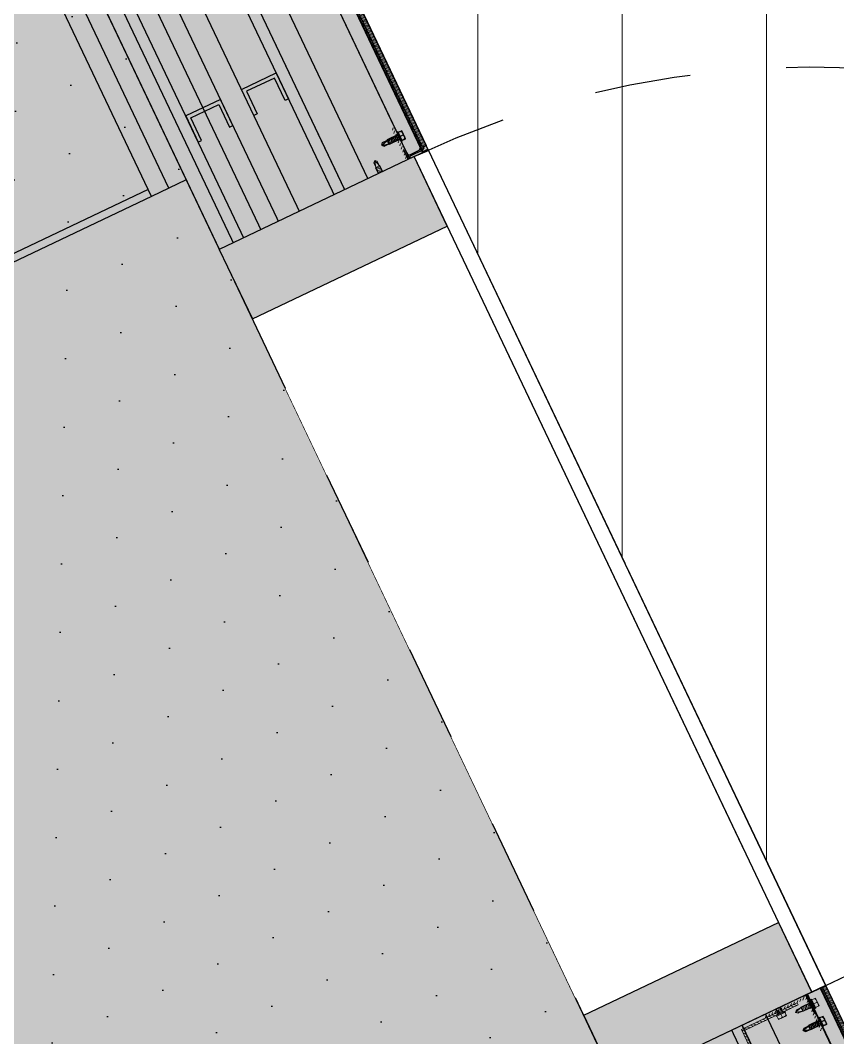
# Model space of a CAD drawing. Header units: metres. Extents: x 678805 to 1359287, y 2747329 to 5497370.
# Drawn here: x 679643.171 to 679644.231, y 2748624.872 to 2748626.192 of the extents above; entities that cross this region are included whole.
import ezdxf
from ezdxf.enums import TextEntityAlignment as Align

# ---------------------------------------------------------------- set-up
doc = ezdxf.new("R2010")
doc.units = ezdxf.units.M
doc.linetypes.add('XREF_MON_BUILDINGS$0$Dash_2_', pattern=[0.25, 0.125, -0.125])
doc.linetypes.add('XREF_MON_BUILDINGS$0$Hidden', pattern=[0.004, 0.002, -0.002])
for name, color, linetype in [('00_XREF_MON_HSC_PAVEMENT', 7, 'Continuous'), ('00_XREF_TWQ_BUILDINGS', 7, 'Continuous'), ('XREF_MON_BUILDINGS$0$00-Modulos DEFINIDOS', 7, 'Continuous'), ('XREF_MON_BUILDINGS$0$00-Modulos ROOFS', 2, 'Continuous'), ('XREF_MON_BUILDINGS$0$02-H-INST', 252, 'Continuous'), ('XREF_MON_BUILDINGS$0$02-L-01_Structure t2', 7, 'Continuous'), ('XREF_MON_BUILDINGS$0$02-L-01_Struture aux', 4, 'Continuous'), ('XREF_MON_BUILDINGS$0$02-L-06_Plan Change', 252, 'Continuous'), ('XREF_MON_BUILDINGS$0$02-L-Insulation', 252, 'Continuous'), ('XREF_MON_BUILDINGS$0$02-L-INT Panel', 5, 'Continuous'), ('XREF_MON_BUILDINGS$0$02-L-panel', 5, 'Continuous'), ('XREF_MON_BUILDINGS$0$02_L_Furniture', 7, 'Continuous')]:
    doc.layers.add(name, color=color, linetype=linetype)
for name, color, linetype, true_color in [('02-L-Waterfeatures 01', 7, 'Continuous', 0x4da6ff), ('XREF_MON_BUILDINGS$0$0-WIPEOUTS', 7, 'Continuous', 0xffffff), ('XREF_MON_BUILDINGS$0$02-KL-06 Food_Kiosks', 7, 'Continuous', 0xdf5911), ('XREF_MON_BUILDINGS$0$02-L-06_Walls HATCH 01', 9, 'Continuous', 0x808080)]:
    doc.layers.add(name, color=color, linetype=linetype, true_color=true_color)
doc.layers.add('XREF_MON_BUILDINGS$0$00_AUX', color=3, linetype='Continuous', plot=False)
for name, color, linetype, lineweight in [('XREF_MON_BUILDINGS$0$02-H-251', 251, 'Continuous', 0), ('XREF_MON_BUILDINGS$0$02-H-254', 254, 'Continuous', 0), ('XREF_MON_BUILDINGS$0$02-L-01_Structure L', 7, 'Continuous', 5), ('XREF_MON_BUILDINGS$0$02-L-01_Structure T', 8, 'Continuous', 5), ('XREF_MON_GENERAL_LAYOUT$0$02-L-Material Change', 251, 'Continuous', 5)]:
    doc.layers.add(name, color=color, linetype=linetype, lineweight=lineweight)
doc.layers.add('XREF_MON_HSC_PAVEMENT$0$03-TR-Pavement_01_Compacted Ground', color=7, linetype='Continuous', lineweight=5, true_color=0x5a4f30)
doc.layers.add('XREF_MON_HSC_PAVEMENT$0$03-TR-Pavement_06_Concrete Slab in situ', color=7, linetype='Continuous', lineweight=9, true_color=0xf7f7f7)
doc.layers.get('XREF_MON_BUILDINGS$0$02-KL-06 Food_Kiosks').off()
doc.styles.add('XREF_MON_GENERAL_LAYOUT$0$Standard', font='arial.ttf')
doc.linetypes.add('XREF_MON_BUILDINGS$0$BATTING', pattern='A,0.0001,-0.1,[134,ltypeshp.shx,S=0.1,R=0,X=-0.1,Y=0],-0.2,[134,ltypeshp.shx,S=0.1,R=180,X=0.1,Y=0],-0.1', length=0.4001)

# ---------------------------------------------------------------- blocks, each defined once
blk = doc.blocks.new('XREF_MON_BUILDINGS$0$modulo kiosco')
at = {"layer": 'XREF_MON_BUILDINGS$0$0-WIPEOUTS', "true_color": 0xfcfcfc}
h = blk.add_hatch(color=7, dxfattribs=at)
h.dxf.hatch_style = 1
h.paths.add_polyline_path([(119.6986085139215, -61.62058441969566), (119.6986085125245, -56.82058442011476), (124.4986085132696, -56.82058442058042), (124.4986085123383, -61.62058442132547)])
at = {"layer": 'XREF_MON_BUILDINGS$0$00-Modulos ROOFS', "lineweight": 0}
blk.add_lwpolyline([(119.6986085139215, -61.62058441969566), (119.6986085125245, -56.82058442011476), (124.4986085132696, -56.82058442058042), (124.4986085123383, -61.62058442132547)], close=True, dxfattribs=at)
at = {"layer": 'XREF_MON_BUILDINGS$0$00-Modulos ROOFS'}
blk.add_lwpolyline([(124.4986085137352, -57.12058442062698), (124.4986085132696, -56.82058442058042), (124.1986085125245, -56.82058442151174), (119.9986085128039, -56.82058442034759), (119.6986085125245, -56.82058442011476), (119.6986085125245, -57.12058442085981), (119.6986085134558, -61.32058442058042), (119.6986085139215, -61.62058441969566), (119.9986085128039, -61.62058442062698), (124.1986085125245, -61.62058442109264), (124.4986085123383, -61.62058442132547), (124.4986085128039, -61.32058442081325)], close=True, dxfattribs=at)
blk = doc.blocks.new('XREF_MON_BUILDINGS$0$AUTORROSCANTE')
at = {"layer": 'XREF_MON_BUILDINGS$0$02-L-01_Structure t2', "color": 0}
for p, q in [((-31.20000000000002, 5.629165124598842), (-26.19999999999959, 5.62916512459816)), ((-31.19999999999999, -3.410605131648481e-13), (-26.19999999999976, 0)), ((-2.365309734828713, 2.5), (-25, 2.5)), ((0, 0), (-8.999999999999972, 2.5)), ((0, 0), (-3.600692283157343, -1.09366380576239)), ((0, 0), (-2.365309734828713, 2.5)), ((0, 0), (-2.365309734828713, -2.5)), ((-31.20000000000002, -5.629165124598899), (-26.19999999999948, -5.629165124599581)), ((-2.365309734828713, -2.5), (-25, -2.5)), ((-3.600692283157343, -1.09366380576239), (-2.365309734828713, -2.5))]:
    blk.add_line(p, q, dxfattribs=at)
at = {"layer": 'XREF_MON_BUILDINGS$0$02-L-01_Structure t2', "color": 253}
for p, q in [((-25, 3.149999999999977), (-8.999999999999943, 3.150000000000034)), ((-23.47427264461649, -3.14999999999992), (-25, 2.662522019210144)), ((-21.40651940967126, -3.14999999999992), (-23.06020473028568, 3.149999999999864)), ((-19.338766174726, -3.14999999999992), (-20.99245149534045, 3.14999999999992)), ((-17.27101293978083, -3.14999999999992), (-18.92469826039516, 3.150000000000034)), ((-15.20325970483566, -3.14999999999992), (-16.85694502544993, 3.150000000000034)), ((-13.1355064698904, -3.14999999999992), (-14.78919179050473, 3.149999999999977)), ((-11.06775323494514, -3.14999999999992), (-12.72143855555953, 3.149999999999977)), ((-9, -3.14999999999992), (-10.65368532061433, 3.150000000000034)), ((-9, -3.14999999999992), (-8.999999999999972, 3.150000000000034)), ((-25, -3.149999999999977), (-9, -3.149999999999977)), ((-3.600692283157343, -1.09366380576239), (-9, -2.5))]:
    blk.add_line(p, q, dxfattribs=at)
at = {"layer": 'XREF_MON_BUILDINGS$0$02-L-01_Structure t2', "color": 0}
for points in [[(-31.20000000000002, 5.629165124598842), (-26.19999999999996, 5.629165124598842), (-26.19999999999996, -5.629165124599581), (-31.20000000000002, -5.629165124599581)], [(-26.19999999999951, 6.5), (-25, 6.5), (-25, -6.500000000000057), (-26.19999999999951, -6.500000000000057)]]:
    blk.add_lwpolyline(points, close=True, dxfattribs=at)
for centre, start, end in [((-26.98608579049073, 2.367525475711773), 129.2840388374925, 214.1828116507075), ((-26.98608579049073, -2.366719793068796), 145.8304296466695, 230.7332658614822)]:
    blk.add_arc(centre, 4.213914209509284, start, end, dxfattribs=at)
blk = doc.blocks.new('XREF_MON_BUILDINGS$0$ULMA_Montante VV')
at = {"layer": 'XREF_MON_BUILDINGS$0$02-H-251', "ltscale": 125}
h = blk.add_hatch(dxfattribs=at)
h.set_pattern_fill('ANSI31', color=256, scale=0.001, angle=450, style=0)
h.set_pattern_definition([(134.9999999999999, (-0.05125000000043656, -0.00250000000005457), (-0.002245064030267289, -0.002245064030267287), [])])
edge = h.paths.add_edge_path()
edge.add_line((-0.05095000000073924, -0.00250000000005457), (0.04844999999841093, -0.00250000000005457))
edge.add_arc((0.04844999999841093, -0.002200000000129876), 0.0003, 270, 360)
edge.add_line((0.04874999999992724, -0.002200000000129876), (0.04874999999992724, -0.0003000000001520675))
edge.add_arc((0.04844999999841093, -0.0003000000001520675), 0.0003, 0, 90)
edge.add_line((0.04844999999841093, 0), (0, 0))
edge.add_line((0, 0), (0, 0.05719999999996617))
edge.add_arc((-0.0003000000015163096, 0.05719999999996617), 0.0003, 0, 90)
edge.add_line((-0.0003000000015163096, 0.05749999999989086), (-0.002200000000811997, 0.05749999999989086))
edge.add_arc((-0.002200000000811997, 0.05719999999996617), 0.0003, 90, 180)
edge.add_line((-0.002500000000509317, 0.05719999999996617), (-0.002500000000509317, 0))
edge.add_line((-0.002500000000509317, 0), (-0.05095000000073924, 0))
edge.add_arc((-0.05095000000073924, -0.0003000000001520675), 0.0003, 90, 180)
edge.add_line((-0.05125000000043656, -0.0003000000001520675), (-0.05125000000043656, -0.002200000000129876))
edge.add_arc((-0.05095000000073924, -0.002200000000129876), 0.0003, 180, 270)
blk = doc.blocks.new('XREF_MON_BUILDINGS$0$ULMA_Autotaladrante')
at = {"layer": 'XREF_MON_BUILDINGS$0$02-L-01_Structure T', "color": 252}
for p, q in [((-0.02500000000509317, 2.273736754432321e-13), (-0.02263469026956955, 0.00250000000005457)), ((-0.02500000000509317, 2.273736754432321e-13), (-0.01600000000325963, 0.00250000000005457)), ((-0.02500000000509317, 2.273736754432321e-13), (-0.02263469026956955, -0.002499999999599822)), ((-0.02500000000509317, 2.273736754432321e-13), (-0.02139930772136722, -0.001093663805477263)), ((-0.02263469026956955, 0.00250000000005457), (0, 0.00250000000005457)), ((0, 0.003150000000232467), (-0.01600000000325963, 0.003150000000232467)), ((-0.01600000000325963, -0.003149999999777719), (-0.01600000000325963, 0.003150000000232467)), ((-0.01600000000325963, -0.003149999999777719), (-0.01434631468237058, 0.003150000000232467)), ((-0.01393224676803584, -0.003149999999777719), (-0.01227856144714679, 0.003150000000232467)), ((-0.0118644935323573, -0.003149999999777719), (-0.01021080821146825, 0.003150000000232467)), ((-0.00979674029713351, -0.003149999999777719), (-0.008143054976244457, 0.003150000000232467)), ((-0.00772898706190972, -0.003149999999777719), (-0.006075301741020667, 0.003150000000232467)), ((-0.005661233826231182, -0.003149999999777719), (-0.004007548505342129, 0.003150000000232467)), ((-0.003593480591007392, -0.003149999999777719), (-0.001939795270118339, 0.003150000000232467)), ((-0.001525727355783602, -0.003149999999777719), (0, 0.002662522019363678)), ((0.006200000001172157, 0.005629165124673818), (0.001200000000153523, 0.005629165124673818)), ((0.006200000001172157, 2.273736754432321e-13), (0.001200000000153523, 2.273736754432321e-13)), ((-0.02139930772136722, -0.001093663805477263), (-0.02263469026956955, -0.002499999999599822)), ((-0.02263469026956955, -0.002499999999599822), (0, -0.002499999999599822)), ((-0.02139930772136722, -0.001093663805477263), (-0.01600000000325963, -0.002499999999599822)), ((0, -0.003149999999777719), (-0.01600000000325963, -0.003149999999777719)), ((0.006200000001172157, -0.005629165124219071), (0.001200000000153523, -0.005629165124219071))]:
    blk.add_line(p, q, dxfattribs=at)
for points in [[(0.001200000000153523, 0.006499999999959982), (0, 0.006499999999959982), (0, -0.006499999999732609), (0.001200000000153523, -0.006499999999732609)], [(0.006200000001172157, 0.005629165124673818), (0.001200000000153523, 0.005629165124673818), (0.001200000000153523, -0.005629165124219071), (0.006200000001172157, -0.005629165124219071)]]:
    blk.add_lwpolyline(points, close=True, dxfattribs=at)
for centre, start, end in [((0.001986085791031655, 0.002367525475847287), 325.8171883654993, 50.71596115511253), ((0.001986085791031655, -0.002366719792689764), 309.2667341381091, 34.16957033823044)]:
    blk.add_arc(centre, 0.004213914210367771, start, end, dxfattribs=at)
blk = doc.blocks.new('XREF_MON_BUILDINGS$0$ULMA_Escuadra40x80_Seccion')
at = {"layer": 'XREF_MON_BUILDINGS$0$02-H-251', "ltscale": 125}
h = blk.add_hatch(dxfattribs=at)
h.set_pattern_fill('ANSI31', color=256, scale=0.001, angle=360, style=0)
h.set_pattern_definition([(45, (0, 0), (-0.002245064030267288, 0.002245064030267289), [])])
h.paths.add_polyline_path([(0, 0.0799999999994725), (0.002999999989697244, 0.0799999999994725), (0.002999999989697244, 0.002999999999701686), (0.03999999999359716, 0.002999999999701686), (0.03999999999359716, 0), (0, 0)])
at = {"layer": 'XREF_MON_BUILDINGS$0$02-L-01_Structure L', "linetype": 'Continuous'}
blk.add_lwpolyline([(0, 0.0799999999994725), (0.002999999989697244, 0.0799999999994725), (0.002999999989697244, 0.002999999999701686), (0.03999999999359716, 0.002999999999701686), (0.03999999999359716, 0), (0, 0)], close=True, dxfattribs=at)
blk = doc.blocks.new('XREF_MON_BUILDINGS$0$modul 28 ulma')
at = {"layer": 'XREF_MON_BUILDINGS$0$02-H-251', "linetype": 'XREF_MON_BUILDINGS$0$Hidden', "ltscale": 125}
h = blk.add_hatch(dxfattribs=at)
h.set_pattern_fill('ANSI31', color=256, scale=0.001, angle=450, style=0)
h.set_pattern_definition([(135, (175.134262418638, -252.0650506802226), (-0.002245064030267289, -0.002245064030267288), [])])
edge = h.paths.add_edge_path()
edge.add_line((4.773222974172456, 3.572939821247878), (4.773222974172456, 3.574939821247831))
edge.add_line((4.773222974172456, 3.574939821247831), (4.773468384694895, 3.581811315879982))
edge.add_line((4.773468384694895, 3.581811315879982), (4.774412468143198, 3.582690148898969))
edge.add_arc((4.774208060181224, 3.582909733472611), 0.0003, -47.04999999999998, 42.95000000001143)
edge.add_line((4.774427644754867, 3.583114141434812), (4.773548638106292, 3.584058411403653))
edge.add_line((4.773548638106292, 3.584058411403653), (4.773611149483401, 3.585808729939068))
edge.add_line((4.773611149483401, 3.585808729939068), (4.774555271629795, 3.586687598981548))
edge.add_arc((4.774350863666911, 3.586907183555418), 0.0003, -47.04999999998516, 42.95000000001143)
edge.add_line((4.774570448240554, 3.587111591517619), (4.773691405563256, 3.588055900190916))
edge.add_line((4.773691405563256, 3.588055900190916), (4.77415409499659, 3.601011204308811))
edge.add_arc((4.776152820704881, 3.600939821247898), 0.002, 90, 177.9545915111138, ccw=False)
edge.add_line((4.776152820704881, 3.602939821247851), (4.782882175184711, 3.602939821247851))
edge.add_line((4.782882175184711, 3.602939821247851), (4.792222974172689, 3.602939821247851))
edge.add_line((4.792222974172689, 3.602939821247851), (4.792222974172689, 3.597789821247893))
edge.add_line((4.792222974172689, 3.597789821247893), (4.793222974172893, 3.597789821247893))
edge.add_line((4.793222974172893, 3.597789821247893), (4.793222974172893, 3.603107215090354))
edge.add_arc((4.79352297417259, 3.603107215090354), 0.0003, -240.00000000000432, -180, ccw=False)
edge.add_line((4.793372974172741, 3.603367022711559), (4.796253358929932, 3.605030013626624))
edge.add_arc((4.796103358930083, 3.60528982124783), 0.0003, -59.99999999998553, 119.9999999999957)
edge.add_line((4.795953358930235, 3.605549628869035), (4.793672974172439, 3.604233048115198))
edge.add_arc((4.79352297417259, 3.604492855736403), 0.0003, -180, -60.00000000000432, ccw=False)
edge.add_line((4.793222974172893, 3.604492855736403), (4.793222974172893, 3.61223982124779))
edge.add_line((4.793222974172893, 3.61223982124779), (4.792222974172689, 3.61223982124779))
edge.add_line((4.792222974172689, 3.61223982124779), (4.792222974172689, 3.606239821247932))
edge.add_line((4.792222974172689, 3.606239821247932), (4.790472974172332, 3.606239821247932))
edge.add_arc((4.790472974172332, 3.605989821247881), 0.0002500000000000272, 90, 270)
edge.add_line((4.790472974172332, 3.60573982124783), (4.792222974172689, 3.60573982124783))
edge.add_line((4.792222974172689, 3.60573982124783), (4.792222974172689, 3.604739821247854))
edge.add_line((4.792222974172689, 3.604739821247854), (4.775978551330952, 3.604739821247854))
edge.add_arc((4.775978551330952, 3.606739821247807), 0.002, -172.55258314980222, -90, ccw=False)
edge.add_line((4.773995422862897, 3.606480588768314), (4.773222974172456, 3.612389821247866))
edge.add_line((4.773222974172456, 3.612389821247866), (4.771422974172453, 3.612389821247866))
edge.add_line((4.771422974172453, 3.612389821247866), (4.771422974172453, 3.572939821247878))
edge.add_line((4.771422974172453, 3.572939821247878), (4.773222974172456, 3.572939821247878))
h = blk.add_hatch(dxfattribs=at)
h.set_pattern_fill('ANSI31', color=256, scale=0.001, angle=450, style=0)
h.set_pattern_definition([(135, (175.134262418638, -252.6650506802226), (-0.002245064030267289, -0.002245064030267288), [])])
edge = h.paths.add_edge_path()
edge.add_line((4.773222974172456, 2.972939821247878), (4.773222974172456, 2.974939821247831))
edge.add_line((4.773222974172456, 2.974939821247831), (4.773468384694895, 2.981811315879981))
edge.add_line((4.773468384694895, 2.981811315879981), (4.774412468143198, 2.982690148898969))
edge.add_arc((4.774208060181224, 2.982909733472611), 0.0003, -47.04999999999998, 42.95000000001143)
edge.add_line((4.774427644754867, 2.983114141434812), (4.773548638106292, 2.984058411403653))
edge.add_line((4.773548638106292, 2.984058411403653), (4.773611149483401, 2.985808729939067))
edge.add_line((4.773611149483401, 2.985808729939067), (4.774555271629795, 2.986687598981548))
edge.add_arc((4.774350863666911, 2.986907183555418), 0.0003, -47.04999999998516, 42.95000000001143)
edge.add_line((4.774570448240554, 2.987111591517619), (4.773691405563256, 2.988055900190916))
edge.add_line((4.773691405563256, 2.988055900190916), (4.77415409499659, 3.001011204308811))
edge.add_arc((4.776152820704881, 3.000939821247898), 0.002, 90, 177.9545915111138, ccw=False)
edge.add_line((4.776152820704881, 3.002939821247851), (4.782882175184711, 3.002939821247851))
edge.add_line((4.782882175184711, 3.002939821247851), (4.792222974172689, 3.002939821247851))
edge.add_line((4.792222974172689, 3.002939821247851), (4.792222974172689, 2.997789821247893))
edge.add_line((4.792222974172689, 2.997789821247893), (4.793222974172893, 2.997789821247893))
edge.add_line((4.793222974172893, 2.997789821247893), (4.793222974172893, 3.003107215090353))
edge.add_arc((4.79352297417259, 3.003107215090353), 0.0003, -240.00000000000432, -180, ccw=False)
edge.add_line((4.793372974172741, 3.003367022711559), (4.796253358929932, 3.005030013626624))
edge.add_arc((4.796103358930083, 3.005289821247829), 0.0003, -59.99999999998553, 119.9999999999957)
edge.add_line((4.795953358930235, 3.005549628869034), (4.793672974172439, 3.004233048115197))
edge.add_arc((4.79352297417259, 3.004492855736403), 0.0003, -180, -60.00000000000432, ccw=False)
edge.add_line((4.793222974172893, 3.004492855736403), (4.793222974172893, 3.01223982124779))
edge.add_line((4.793222974172893, 3.01223982124779), (4.792222974172689, 3.01223982124779))
edge.add_line((4.792222974172689, 3.01223982124779), (4.792222974172689, 3.006239821247932))
edge.add_line((4.792222974172689, 3.006239821247932), (4.790472974172332, 3.006239821247932))
edge.add_arc((4.790472974172332, 3.005989821247881), 0.0002500000000000272, 90, 270)
edge.add_line((4.790472974172332, 3.00573982124783), (4.792222974172689, 3.00573982124783))
edge.add_line((4.792222974172689, 3.00573982124783), (4.792222974172689, 3.004739821247854))
edge.add_line((4.792222974172689, 3.004739821247854), (4.775978551330952, 3.004739821247854))
edge.add_arc((4.775978551330952, 3.006739821247806), 0.002, -172.55258314980222, -90, ccw=False)
edge.add_line((4.773995422862897, 3.006480588768313), (4.773222974172456, 3.012389821247866))
edge.add_line((4.773222974172456, 3.012389821247866), (4.771422974172453, 3.012389821247866))
edge.add_line((4.771422974172453, 3.012389821247866), (4.771422974172453, 2.972939821247878))
edge.add_line((4.771422974172453, 2.972939821247878), (4.773222974172456, 2.972939821247878))
h = blk.add_hatch(dxfattribs=at)
h.set_pattern_fill('ANSI31', color=256, scale=0.001, angle=450, style=0)
h.set_pattern_definition([(135, (175.134262418638, -253.2650506802226), (-0.002245064030267289, -0.002245064030267288), [])])
edge = h.paths.add_edge_path()
edge.add_line((4.773222974172456, 2.372939821247878), (4.773222974172456, 2.374939821247831))
edge.add_line((4.773222974172456, 2.374939821247831), (4.773468384694895, 2.381811315879982))
edge.add_line((4.773468384694895, 2.381811315879982), (4.774412468143198, 2.382690148898969))
edge.add_arc((4.774208060181224, 2.382909733472611), 0.0003, -47.04999999999998, 42.95000000001143)
edge.add_line((4.774427644754867, 2.383114141434812), (4.773548638106292, 2.384058411403653))
edge.add_line((4.773548638106292, 2.384058411403653), (4.773611149483401, 2.385808729939067))
edge.add_line((4.773611149483401, 2.385808729939067), (4.774555271629795, 2.386687598981548))
edge.add_arc((4.774350863666911, 2.386907183555418), 0.0003, -47.04999999998516, 42.95000000001143)
edge.add_line((4.774570448240554, 2.387111591517619), (4.773691405563256, 2.388055900190916))
edge.add_line((4.773691405563256, 2.388055900190916), (4.77415409499659, 2.401011204308811))
edge.add_arc((4.776152820704881, 2.400939821247898), 0.002, 90, 177.9545915111138, ccw=False)
edge.add_line((4.776152820704881, 2.402939821247851), (4.782882175184711, 2.402939821247851))
edge.add_line((4.782882175184711, 2.402939821247851), (4.792222974172689, 2.402939821247851))
edge.add_line((4.792222974172689, 2.402939821247851), (4.792222974172689, 2.397789821247893))
edge.add_line((4.792222974172689, 2.397789821247893), (4.793222974172893, 2.397789821247893))
edge.add_line((4.793222974172893, 2.397789821247893), (4.793222974172893, 2.403107215090354))
edge.add_arc((4.79352297417259, 2.403107215090354), 0.0003, -240.00000000000432, -180, ccw=False)
edge.add_line((4.793372974172741, 2.403367022711559), (4.796253358929932, 2.405030013626624))
edge.add_arc((4.796103358930083, 2.40528982124783), 0.0003, -59.99999999998553, 119.9999999999957)
edge.add_line((4.795953358930235, 2.405549628869035), (4.793672974172439, 2.404233048115198))
edge.add_arc((4.79352297417259, 2.404492855736403), 0.0003, -180, -60.00000000000432, ccw=False)
edge.add_line((4.793222974172893, 2.404492855736403), (4.793222974172893, 2.41223982124779))
edge.add_line((4.793222974172893, 2.41223982124779), (4.792222974172689, 2.41223982124779))
edge.add_line((4.792222974172689, 2.41223982124779), (4.792222974172689, 2.406239821247932))
edge.add_line((4.792222974172689, 2.406239821247932), (4.790472974172332, 2.406239821247932))
edge.add_arc((4.790472974172332, 2.405989821247881), 0.0002500000000000272, 90, 270)
edge.add_line((4.790472974172332, 2.40573982124783), (4.792222974172689, 2.40573982124783))
edge.add_line((4.792222974172689, 2.40573982124783), (4.792222974172689, 2.404739821247854))
edge.add_line((4.792222974172689, 2.404739821247854), (4.775978551330952, 2.404739821247854))
edge.add_arc((4.775978551330952, 2.406739821247807), 0.002, -172.55258314980222, -90, ccw=False)
edge.add_line((4.773995422862897, 2.406480588768313), (4.773222974172456, 2.412389821247866))
edge.add_line((4.773222974172456, 2.412389821247866), (4.771422974172453, 2.412389821247866))
edge.add_line((4.771422974172453, 2.412389821247866), (4.771422974172453, 2.372939821247878))
edge.add_line((4.771422974172453, 2.372939821247878), (4.773222974172456, 2.372939821247878))
at = {"layer": 'XREF_MON_BUILDINGS$0$02-H-254', "ltscale": 125}
h = blk.add_hatch(dxfattribs=at)
h.set_pattern_fill('ANSI31', color=256, scale=0.0005, angle=90, style=0)
h.set_pattern_definition([(135, (175.006958869324, -252.2078088947583), (-0.001122532015133644, -0.001122532015133644), [])])
h.paths.add_polyline_path([(4.800116591471687, 3.606439821267404), (4.800116591471688, 4.201309284723139), (4.795184403305636, 4.201309284723139), (4.795186131443599, 3.606439821267404)])
h = blk.add_hatch(dxfattribs=at)
h.set_pattern_fill('ANSI31', color=256, scale=0.0005, angle=90, style=0)
h.set_pattern_definition([(135, (175.006958869324, -252.8078088947583), (-0.001122532015133644, -0.001122532015133644), [])])
h.paths.add_polyline_path([(4.800116591471687, 3.006439821267405), (4.800116591471688, 3.60130928472314), (4.795184403305636, 3.60130928472314), (4.795186131443599, 3.006439821267405)])
h = blk.add_hatch(dxfattribs=at)
h.set_pattern_fill('ANSI31', color=256, scale=0.0005, angle=90, style=0)
h.set_pattern_definition([(135, (175.006958869324, -253.4078088947583), (-0.001122532015133644, -0.001122532015133644), [])])
h.paths.add_polyline_path([(4.800116591471687, 2.406439821267404), (4.800116591471688, 3.001309284723139), (4.795184403305636, 3.001309284723139), (4.795186131443599, 2.406439821267404)])
h = blk.add_hatch(dxfattribs=at)
h.set_pattern_fill('ANSI31', color=256, scale=0.0005, angle=90, style=0)
h.set_pattern_definition([(135, (175.006958869324, -254.0078088947583), (-0.001122532015133644, -0.001122532015133644), [])])
h.paths.add_polyline_path([(4.800116591471687, 1.806439821267404), (4.800116591471688, 2.40130928472314), (4.795184403305636, 2.40130928472314), (4.795186131443599, 1.806439821267404)])
at = {"layer": 'XREF_MON_BUILDINGS$0$02-L-01_Struture aux'}
for p, q in [((4.773285106204766, 0.03665190115758583), (4.77328510620473, 4.763445225958968)), ((4.773374305776084, 4.763445225959037), (4.773374305790455, 0.03665190115751661))]:
    blk.add_line(p, q, dxfattribs=at)
at = {"layer": 'XREF_MON_BUILDINGS$0$02-L-01_Struture aux', "linetype": 'Continuous'}
for p, q in [((4.585027391904987, 4.520003940443621), (4.585027391904987, 0.2800039404436276)), ((4.615027391904391, 4.520003940443621), (4.615027391904391, 0.2800039404436276))]:
    blk.add_line(p, q, dxfattribs=at)
at = {"layer": 'XREF_MON_BUILDINGS$0$02-L-01_Struture aux', "linetype": 'XREF_MON_BUILDINGS$0$Hidden'}
for p, q in [((4.771422974172453, 3.572939821247878), (4.771422974172453, 3.612389821247866)), ((4.771422974172453, 3.612389821247866), (4.773222974172456, 3.612389821247866)), ((4.773995422862897, 3.606480588768314), (4.773222974172456, 3.612389821247866)), ((4.775978551330952, 3.604739821247854), (4.792222974172689, 3.604739821247854)), ((4.776152820704881, 3.602939821247851), (4.782882175184711, 3.602939821247851)), ((4.782882175184711, 3.602939821247851), (4.792222974172689, 3.602939821247851)), ((4.790472974172332, 3.606439821247882), (4.792222974172689, 3.606439821247939)), ((4.790472974172332, 3.605939821247837), (4.792222974172689, 3.605939821247837)), ((4.792222974172689, 3.606439821247939), (4.792222974172689, 3.61223982124779)), ((4.792222974172689, 3.61223982124779), (4.793222974172893, 3.61223982124779)), ((4.792222974172689, 3.604739821247854), (4.792222974172689, 3.605939821247837)), ((4.792222974172689, 3.597789821247893), (4.792222974172689, 3.602939821247851)), ((4.793222974172893, 3.604492855736403), (4.793222974172893, 3.61223982124779)), ((4.793222974172893, 3.597789821247893), (4.793222974172893, 3.603107215090354)), ((4.796253358929932, 3.605030013626624), (4.793372974172741, 3.603367022711559)), ((4.795953358930235, 3.605549628869035), (4.793672974172439, 3.604233048115198)), ((4.77415409499659, 3.601011204308811), (4.773691405563256, 3.588055900190916)), ((4.792222974172689, 3.597789821247893), (4.793222974172893, 3.597789821247893)), ((4.773468384694895, 3.581811315879982), (4.773222974172456, 3.574939821247831)), ((4.774412468143198, 3.582690148898969), (4.773468384694895, 3.581811315879982)), ((4.773611149483401, 3.585808729939068), (4.773548638106292, 3.584058411403653)), ((4.774427644754867, 3.583114141434812), (4.773548638106292, 3.584058411403653)), ((4.774555271629795, 3.586687598981548), (4.773611149483401, 3.585808729939068)), ((4.774570448240554, 3.587111591517619), (4.773691405563256, 3.588055900190916)), ((4.771422974172453, 3.572939821247878), (4.773222974172456, 3.572939821247878)), ((4.773222974172456, 3.574189821247906), (4.773222974172456, 3.574939821247831)), ((4.773222974172456, 3.572939821247878), (4.773222974172456, 3.574939821247831)), ((4.771422974172453, 2.972939821247878), (4.771422974172453, 3.012389821247866)), ((4.771422974172453, 3.012389821247866), (4.773222974172456, 3.012389821247866)), ((4.773995422862897, 3.006480588768313), (4.773222974172456, 3.012389821247866)), ((4.792222974172689, 3.006439821247938), (4.792222974172689, 3.01223982124779)), ((4.792222974172689, 3.01223982124779), (4.793222974172893, 3.01223982124779)), ((4.793222974172893, 3.004492855736403), (4.793222974172893, 3.01223982124779)), ((4.77415409499659, 3.001011204308811), (4.773691405563256, 2.988055900190916)), ((4.775978551330952, 3.004739821247854), (4.792222974172689, 3.004739821247854)), ((4.776152820704881, 3.002939821247851), (4.782882175184711, 3.002939821247851)), ((4.782882175184711, 3.002939821247851), (4.792222974172689, 3.002939821247851)), ((4.790472974172332, 3.006439821247882), (4.792222974172689, 3.006439821247938)), ((4.790472974172332, 3.005939821247837), (4.792222974172689, 3.005939821247837)), ((4.792222974172689, 3.004739821247854), (4.792222974172689, 3.005939821247837)), ((4.792222974172689, 2.997789821247893), (4.792222974172689, 3.002939821247851)), ((4.792222974172689, 2.997789821247893), (4.793222974172893, 2.997789821247893)), ((4.793222974172893, 2.997789821247893), (4.793222974172893, 3.003107215090353)), ((4.796253358929932, 3.005030013626624), (4.793372974172741, 3.003367022711559)), ((4.795953358930235, 3.005549628869034), (4.793672974172439, 3.004233048115197)), ((4.773468384694895, 2.981811315879981), (4.773222974172456, 2.974939821247831)), ((4.774412468143198, 2.982690148898969), (4.773468384694895, 2.981811315879981)), ((4.773611149483401, 2.985808729939067), (4.773548638106292, 2.984058411403653)), ((4.774427644754867, 2.983114141434812), (4.773548638106292, 2.984058411403653)), ((4.774555271629795, 2.986687598981548), (4.773611149483401, 2.985808729939067)), ((4.774570448240554, 2.987111591517619), (4.773691405563256, 2.988055900190916)), ((4.771422974172453, 2.972939821247878), (4.773222974172456, 2.972939821247878)), ((4.773222974172456, 2.974189821247905), (4.773222974172456, 2.974939821247831)), ((4.773222974172456, 2.972939821247878), (4.773222974172456, 2.974939821247831)), ((4.771422974172453, 2.372939821247878), (4.771422974172453, 2.412389821247866)), ((4.771422974172453, 2.412389821247866), (4.773222974172456, 2.412389821247866)), ((4.773995422862897, 2.406480588768313), (4.773222974172456, 2.412389821247866)), ((4.775978551330952, 2.404739821247854), (4.792222974172689, 2.404739821247854)), ((4.776152820704881, 2.402939821247851), (4.782882175184711, 2.402939821247851)), ((4.782882175184711, 2.402939821247851), (4.792222974172689, 2.402939821247851)), ((4.790472974172332, 2.406439821247882), (4.792222974172689, 2.406439821247939)), ((4.790472974172332, 2.405939821247837), (4.792222974172689, 2.405939821247837)), ((4.792222974172689, 2.406439821247939), (4.792222974172689, 2.41223982124779)), ((4.792222974172689, 2.41223982124779), (4.793222974172893, 2.41223982124779)), ((4.792222974172689, 2.404739821247854), (4.792222974172689, 2.405939821247837)), ((4.792222974172689, 2.397789821247893), (4.792222974172689, 2.402939821247851)), ((4.793222974172893, 2.404492855736403), (4.793222974172893, 2.41223982124779)), ((4.793222974172893, 2.397789821247893), (4.793222974172893, 2.403107215090354)), ((4.796253358929932, 2.405030013626624), (4.793372974172741, 2.403367022711559)), ((4.795953358930235, 2.405549628869035), (4.793672974172439, 2.404233048115198)), ((4.77415409499659, 2.401011204308811), (4.773691405563256, 2.388055900190916)), ((4.792222974172689, 2.397789821247893), (4.793222974172893, 2.397789821247893)), ((4.773468384694895, 2.381811315879982), (4.773222974172456, 2.374939821247831)), ((4.773222974172456, 2.374189821247906), (4.773222974172456, 2.374939821247831)), ((4.773222974172456, 2.372939821247878), (4.773222974172456, 2.374939821247831)), ((4.774412468143198, 2.382690148898969), (4.773468384694895, 2.381811315879982)), ((4.773611149483401, 2.385808729939067), (4.773548638106292, 2.384058411403653)), ((4.774427644754867, 2.383114141434812), (4.773548638106292, 2.384058411403653)), ((4.774555271629795, 2.386687598981548), (4.773611149483401, 2.385808729939067)), ((4.774570448240554, 2.387111591517619), (4.773691405563256, 2.388055900190916)), ((4.771422974172453, 2.372939821247878), (4.773222974172456, 2.372939821247878))]:
    blk.add_line(p, q, dxfattribs=at)
at = {"layer": 'XREF_MON_BUILDINGS$0$02-L-01_Struture aux'}
for points in [[(4.792409661518953, 0.1303054703871283), (4.79240965781337, 4.763445225973808)], [(4.793179809683171, 4.763445225974405), (4.793179813388754, 0.1303054703871283)]]:
    blk.add_lwpolyline(points, dxfattribs=at)
at = {"layer": 'XREF_MON_BUILDINGS$0$02-L-01_Struture aux', "linetype": 'Continuous'}
for points in [[(4.585027391892311, 3.737537783163702), (4.585027391898649, 3.775003940454781), (4.535027391898637, 3.775003940454781), (4.535027391898666, 3.737537783163702), (4.540027391898661, 3.737537783163702), (4.540027391898633, 3.770003940454757), (4.580027391897801, 3.770003940454757), (4.580027391892315, 3.737537783156085), (4.585027391892311, 3.737537783156085)], [(4.615027391917067, 3.737537783163702), (4.615027391910729, 3.775003940454781), (4.665027391910741, 3.775003940454781), (4.665027391910712, 3.737537783163702), (4.660027391910717, 3.737537783163702), (4.660027391910745, 3.770003940454757), (4.620027391911577, 3.770003940454757), (4.620027391917063, 3.737537783156085), (4.615027391917067, 3.737537783156085)], [(4.585027391892311, 3.237537783163702), (4.585027391898649, 3.275003940454781), (4.535027391898637, 3.275003940454781), (4.535027391898666, 3.237537783163702), (4.540027391898661, 3.237537783163702), (4.540027391898633, 3.270003940454757), (4.580027391897801, 3.270003940454757), (4.580027391892315, 3.237537783156085), (4.585027391892311, 3.237537783156085)], [(4.615027391917067, 3.237537783163702), (4.615027391910729, 3.275003940454781), (4.665027391910741, 3.275003940454781), (4.665027391910712, 3.237537783163702), (4.660027391910717, 3.237537783163702), (4.660027391910745, 3.270003940454757), (4.620027391911577, 3.270003940454757), (4.620027391917063, 3.237537783156085), (4.615027391917067, 3.237537783156085)], [(4.585027391892311, 2.737537783163702), (4.585027391898649, 2.775003940454781), (4.535027391898637, 2.775003940454781), (4.535027391898666, 2.737537783163702), (4.540027391898661, 2.737537783163702), (4.540027391898633, 2.770003940454757), (4.580027391897801, 2.770003940454757), (4.580027391892315, 2.737537783156085), (4.585027391892311, 2.737537783156085)], [(4.615027391917067, 2.737537783163702), (4.615027391910729, 2.775003940454781), (4.665027391910741, 2.775003940454781), (4.665027391910712, 2.737537783163702), (4.660027391910717, 2.737537783163702), (4.660027391910745, 2.770003940454757), (4.620027391911577, 2.770003940454757), (4.620027391917063, 2.737537783156085), (4.615027391917067, 2.737537783156085)]]:
    blk.add_lwpolyline(points, dxfattribs=at)
at = {"layer": 'XREF_MON_BUILDINGS$0$02-L-01_Struture aux', "linetype": 'XREF_MON_BUILDINGS$0$Hidden'}
for centre, radius, start, end in [((4.775978551330952, 3.606739821247807), 0.002, 187.4474168504476, 270), ((4.776152820704881, 3.600939821247898), 0.002, 90.00000000000001, 177.9545915139034), ((4.790472974172332, 3.606189821247888), 0.0002500000000000272, 90.00000000000001, 270), ((4.79352297417259, 3.604492855736403), 0.0003, 180, 299.9999999682886), ((4.79352297417259, 3.603107215090354), 0.0003, 119.9999999682896, 180), ((4.796103358930083, 3.60528982124783), 0.0003, 299.9999999682886, 119.9999999682896), ((4.774208060181224, 3.582909733472611), 0.0003, 312.9499999742432, 42.95000000603294), ((4.774350863666911, 3.586907183555418), 0.0003, 312.9500000717973, 42.95000000603294), ((4.775978551330952, 3.006739821247806), 0.002, 187.4474168504476, 270), ((4.776152820704881, 3.000939821247898), 0.002, 90.00000000000001, 177.9545915139034), ((4.790472974172332, 3.006189821247887), 0.0002500000000000272, 90.00000000000001, 270), ((4.79352297417259, 3.004492855736403), 0.0003, 180, 299.9999999682886), ((4.79352297417259, 3.003107215090353), 0.0003, 119.9999999682896, 180), ((4.796103358930083, 3.005289821247829), 0.0003, 299.9999999682886, 119.9999999682896), ((4.774208060181224, 2.982909733472611), 0.0003, 312.9499999742432, 42.95000000603294), ((4.774350863666911, 2.986907183555418), 0.0003, 312.9500000717973, 42.95000000603294), ((4.775978551330952, 2.406739821247807), 0.002, 187.4474168504476, 270), ((4.776152820704881, 2.400939821247898), 0.002, 90.00000000000001, 177.9545915139034), ((4.790472974172332, 2.406189821247888), 0.0002500000000000272, 90.00000000000001, 270), ((4.79352297417259, 2.404492855736403), 0.0003, 180, 299.9999999682886), ((4.79352297417259, 2.403107215090354), 0.0003, 119.9999999682896, 180), ((4.796103358930083, 2.40528982124783), 0.0003, 299.9999999682886, 119.9999999682896), ((4.774208060181224, 2.382909733472611), 0.0003, 312.9499999742432, 42.95000000603294), ((4.774350863666911, 2.386907183555418), 0.0003, 312.9500000717973, 42.95000000603294)]:
    blk.add_arc(centre, radius, start, end, dxfattribs=at)
at = {"layer": 'XREF_MON_BUILDINGS$0$02-L-Insulation', "linetype": 'XREF_MON_BUILDINGS$0$BATTING', "ltscale": 0.08}
blk.add_line((4.713394025653911, 4.714740308713451), (4.713394025653911, 0.08663730668226999), dxfattribs=at)
at = {"layer": 'XREF_MON_BUILDINGS$0$02-L-Insulation', "linetype": 'XREF_MON_BUILDINGS$0$BATTING', "ltscale": 0.04}
blk.add_line((4.560027391898331, 0.2900039404345804), (4.560027391898331, 4.520003940434533), dxfattribs=at)
at = {"layer": 'XREF_MON_BUILDINGS$0$02-L-INT Panel', "linetype": 'Continuous'}
for p, q in [((4.680027391902598, 4.680003940437194), (4.680027391901262, 0.1200039404331434)), ((4.520027391904392, 4.520003940435165), (4.520027391904392, 0.2800039404351651)), ((4.535027391902531, 4.520003940435165), (4.535027391902531, 0.2800039404351651)), ((4.665027391904403, 4.520003940435165), (4.665027391904403, 0.2800039404351651)), ((4.680027391904702, 4.520003940435165), (4.680027391904389, 0.2800039404351651)), ((4.500027391904373, 4.500003940435185), (4.500027391900312, 0.3000039404351844))]:
    blk.add_line(p, q, dxfattribs=at)
at = {"layer": 'XREF_MON_BUILDINGS$0$02-L-panel'}
for points in [[(4.795185751897415, 4.201309284723139), (4.800116591471688, 4.201309284723139), (4.800116591471687, 3.606439821267404), (4.795191105774927, 3.606439821267404), (4.795185751897415, 4.201309284723139)], [(4.795185751897415, 3.60130928472314), (4.800116591471688, 3.60130928472314), (4.800116591471687, 3.006439821267405), (4.795191105774927, 3.006439821267405), (4.795185751897415, 3.60130928472314)], [(4.795185751897415, 3.001309284723139), (4.800116591471688, 3.001309284723139), (4.800116591471687, 2.406439821267404), (4.795191105774927, 2.406439821267404), (4.795185751897415, 3.001309284723139)], [(4.795185751897415, 2.40130928472314), (4.800116591471688, 2.40130928472314), (4.800116591471687, 1.806439821267404), (4.795191105774927, 1.806439821267404), (4.795185751897415, 2.40130928472314)]]:
    blk.add_lwpolyline(points, dxfattribs=at)
at = {"layer": 'XREF_MON_BUILDINGS$0$02-L-panel', "ltscale": 125}
for points in [[(4.795191105774928, 3.606439821267404), (4.800116591471688, 3.606439821267404)], [(4.795191105774928, 3.006439821267404), (4.800116591471688, 3.006439821267404)], [(4.795191105774928, 2.406439821267404), (4.800116591471688, 2.406439821267404)]]:
    blk.add_lwpolyline(points, dxfattribs=at)
at = {"layer": 'XREF_MON_BUILDINGS$0$02-L-01_Struture aux'}
for name, p, rotation in [('XREF_MON_BUILDINGS$0$ULMA_Montante VV', (4.768922974172313, 3.598090193161404), 90), ('XREF_MON_BUILDINGS$0$ULMA_Autotaladrante', (4.731588481336162, 3.592590193172732), 270.009482109194), ('XREF_MON_BUILDINGS$0$ULMA_Escuadra40x80_Seccion', (4.676860070232429, 3.595590193160611), 270), ('XREF_MON_BUILDINGS$0$ULMA_Autotaladrante', (4.774795655034866, 3.585322502857714), 0.004741052066469309), ('XREF_MON_BUILDINGS$0$ULMA_Montante VV', (4.768922974172313, 2.998090193161404), 90), ('XREF_MON_BUILDINGS$0$ULMA_Autotaladrante', (4.731588481336162, 2.992590193172732), 270.009482109194), ('XREF_MON_BUILDINGS$0$ULMA_Escuadra40x80_Seccion', (4.676860070232429, 2.99559019316061), 270), ('XREF_MON_BUILDINGS$0$ULMA_Autotaladrante', (4.774795655034866, 2.985322502857714), 0.004741052066469309), ('XREF_MON_BUILDINGS$0$ULMA_Montante VV', (4.768922974172313, 2.398090193161404), 90), ('XREF_MON_BUILDINGS$0$ULMA_Autotaladrante', (4.731588481336162, 2.392590193172732), 270.009482109194), ('XREF_MON_BUILDINGS$0$ULMA_Escuadra40x80_Seccion', (4.676860070232429, 2.395590193160611), 270), ('XREF_MON_BUILDINGS$0$ULMA_Autotaladrante', (4.774795655034866, 2.385322502857714), 0.004741052066469309)]:
    blk.add_blockref(name, p, dxfattribs=dict(at, rotation=rotation))
at = {"layer": 'XREF_MON_BUILDINGS$0$02-L-01_Struture aux', "xscale": -0.001000000003841706, "yscale": 0.000999999996565748, "zscale": 0.001}
for p in [(4.748472974268339, 3.631537527827739), (4.748595522058282, 3.559694481352729), (4.748472974268339, 3.031537527827738), (4.748595522058282, 2.959694481352728), (4.748472974268339, 2.431537527827738), (4.748595522058282, 2.359694481352729)]:
    blk.add_blockref('XREF_MON_BUILDINGS$0$AUTORROSCANTE', p, dxfattribs=at)
blk = doc.blocks.new('XREF_MON_BUILDINGS$0$Kiosk door')
at = {"linetype": 'XREF_MON_BUILDINGS$0$Dash_2_'}
blk.add_wipeout([(-0.3650003588485287, -0.20273887368162846), (-0.3649995805811452, 0.09726091754812582), (0.834999707727285, 0.09726091754812582), (0.8349996411514713, -0.20273888156785946)], dxfattribs=at).dxf.layer = 'XREF_MON_BUILDINGS$0$0-WIPEOUTS'
at = {"layer": 'XREF_MON_BUILDINGS$0$02-L-06_Walls HATCH 01', "linetype": 'Continuous'}
h = blk.add_hatch(color=256, dxfattribs=at)
h.dxf.hatch_style = 1
h.paths.add_polyline_path([(0.8349997775229442, 0.09726260458085129), (0.7350005010742805, 0.09726468567793631), (0.7350005714583424, -0.1827374759855043), (0.8349998004780701, -0.1827409063021986)])
h.paths.add_polyline_path([(-0.2649995567047153, 0.09726103613911455), (-0.3649998889106872, 0.09726103613911455), (-0.3649999365919983, -0.1827395266227524), (-0.2649996043860263, -0.1827395266227524)])
at = {"linetype": 'Continuous'}
blk.add_line((0.8349996411514713, -0.2027388816146684), (0.8349996602950842, 0.09726091754812624), dxfattribs=at)
for points in [[(-0.3649999363518257, 0.09726091754812596), (-0.2649995805807295, 0.09726091754812596), (-0.2649996471565431, -0.1827395200508933), (-0.3650000029276393, -0.1827395200508933)], [(0.8349996602950842, 0.09726091754812624), (0.7350004194192705, 0.0972635265395761), (0.735000352843457, -0.1827378866425775), (0.8349995937192707, -0.1827404956340273)]]:
    blk.add_lwpolyline(points, close=True, dxfattribs=at)
at = {"layer": 'XREF_MON_BUILDINGS$0$02-L-06_Plan Change', "linetype": 'Continuous'}
for p, q in [((0.6349999970723608, -0.1827395266227524), (-0.3650000029276393, -0.1827395266227524)), ((-0.3650000029276393, -0.1827395266227524), (-0.3650000029276393, -0.2027388736816308))]:
    blk.add_line(p, q, dxfattribs=at)
at = {"layer": 'XREF_MON_BUILDINGS$0$02-L-06_Plan Change', "linetype": 'XREF_MON_BUILDINGS$0$Dash_2_'}
blk.add_line((0.8349992605688576, -0.182739522224247), (0.8350023100480466, -1.382739947271413), dxfattribs=at)
blk.add_lwpolyline([(0.8349997077205344, 0.09726376371885229), (-0.3649999363518257, 0.09726091754812596)], dxfattribs=at)
at = {"layer": 'XREF_MON_BUILDINGS$0$02-L-06_Plan Change', "linetype": 'Continuous'}
blk.add_lwpolyline([(-0.3650000029276393, -0.2027388736816308), (0.8349996411514713, -0.2027388815678594), (0.8349996411514713, -0.1827395279371219), (-0.3650000029276393, -0.1827395200508933)], close=True, dxfattribs=at)
at = {"layer": 'XREF_MON_BUILDINGS$0$02-L-06_Plan Change', "linetype": 'XREF_MON_BUILDINGS$0$Dash_2_'}
blk.add_arc((0.8349992605718095, -0.1827406837752702), 1.199999263500018, 179.9999441634501, 270.0001456018545, dxfattribs=at)
blk = doc.blocks.new('XREF_MON_BUILDINGS$0$A$C35545478')
at = {"layer": 'XREF_MON_BUILDINGS$0$02-H-INST', "linetype": 'Continuous'}
h = blk.add_hatch(dxfattribs=at)
h.set_pattern_fill('DOTS', color=256, scale=0.05)
h.set_pattern_definition([(0, (-76.5565517854345, 77.5372815170495), (0.0396875, 0.079375), [0, -0.079375])])
h.paths.add_polyline_path([(-0.3000891995673136, -0.3000891995623078), (-4.500089199574006, -0.3000891995582577), (-4.500334922779903, -2.400172620986467), (-0.3000891995693422, -2.399999356579158)])
at = {"layer": 'XREF_MON_BUILDINGS$0$00_AUX', "linetype": 'Continuous'}
blk.add_lwpolyline([(-0.3000891995673136, -0.3000891995623078), (-4.500089199574006, -0.3000891995582577), (-4.500334922779903, -2.400172620986467), (-0.3000891995693422, -2.399999356579158)], close=True, dxfattribs=at)
at = {"layer": 'XREF_MON_BUILDINGS$0$02_L_Furniture', "linetype": 'Continuous'}
for points in [[(-2.399923877939575, -1.100089199754393), (-2.399923877939575, -0.3000891997660347), (-0.3000891995673136, -0.3000891995623078), (-0.3000891995736801, -1.100089199605236), (-0.3250891995733163, -1.100089199605236), (-0.3250891995678593, -0.325089199563763), (-1.117589880658901, -0.3250891995783149), (-1.117589880658901, -1.100089199605236), (-1.142589880658537, -1.100089199605236), (-1.142589880658537, -0.3250891995892289), (-2.369923877939573, -0.3250891997638519), (-2.369923877939573, -1.100089199754393), (-2.399923877939575, -1.100089199754393)], [(-0.3250891995733163, -1.100089199605236), (-0.3500891995729525, -1.100089199605236), (-0.3500891995674955, -0.3500891995870461), (-1.092589880659265, -0.3500891995797701), (-1.092589880659265, -1.100089199605236), (-1.117589880658901, -1.100089199605236)], [(-0.3500891995729525, -1.090089199606837), (-1.092589880659265, -1.090089199606837)], [(-0.3500891995729525, -1.100089199605236), (-1.092589880659265, -1.100089199605236)]]:
    blk.add_lwpolyline(points, dxfattribs=at)
at = {"linetype": 'Continuous'}
blk.add_blockref('XREF_MON_BUILDINGS$0$modul 28 ulma', (-4.800116591471687, -4.8000931399975), dxfattribs=at)
at = {"layer": 'XREF_MON_BUILDINGS$0$02-L-06_Walls HATCH 01', "linetype": 'Continuous', "xscale": -1, "rotation": 90}
blk.add_blockref('XREF_MON_BUILDINGS$0$Kiosk door', (-0.2028282820212155, -1.564999696284076), dxfattribs=at)
blk = doc.blocks.new('XREF_MON_BUILDINGS')
at = {"layer": 'XREF_MON_BUILDINGS$0$02-KL-06 Food_Kiosks', "linetype": 'Continuous', "rotation": 115.448051228342}
blk.add_blockref('XREF_MON_BUILDINGS$0$modulo kiosco', (679641.038755233, 2748488.210323357), dxfattribs=at)
at = {"layer": 'XREF_MON_BUILDINGS$0$00-Modulos DEFINIDOS', "rotation": 25.44815519261553}
blk.add_blockref('XREF_MON_BUILDINGS$0$A$C35545478', (679643.1844911006, 2748627.107392309), dxfattribs=at)
blk = doc.blocks.new('XREF_MON_HSC_PAVEMENT')
at = {"layer": 'XREF_MON_HSC_PAVEMENT$0$03-TR-Pavement_01_Compacted Ground', "linetype": 'Continuous'}
h = blk.add_hatch(dxfattribs=at)
h.set_pattern_fill('ANSI31', color=256, scale=0.059, angle=45)
h.set_pattern_definition([(90, (652974.1167151183, 2717198.732228751), (-0.187325, 0), [])])
h.paths.add_polyline_path([(679627.9649675145, 2748648.12583034), (679619.3058883462, 2748644.027541948), (679624.4379266718, 2748633.281034275), (679643.2189528468, 2748642.218231071), (679635.3251010032, 2748666.118185138), (679612.3759403205, 2748658.538879335), (679613.1090444474, 2748657.003756519), (679621.7774315466, 2748661.128691511)])
h.paths.add_polyline_path([(679643.1843915528, 2748627.107601502), (679645.2470154159, 2748622.773111118), (679640.9127342285, 2748620.710586799), (679638.85020991, 2748625.04486799)])
h.paths.add_polyline_path([(679649.3440461918, 2748581.12752576), (679662.0128837411, 2748585.316513238), (679645.0211639082, 2748636.761740371), (679626.168262049, 2748629.657705449)])
at = {"layer": 'XREF_MON_HSC_PAVEMENT$0$03-TR-Pavement_06_Concrete Slab in situ', "linetype": 'Continuous'}
h = blk.add_hatch(color=256, dxfattribs=at)
h.dxf.hatch_style = 1
h.paths.add_polyline_path([(679643.1843915527, 2748627.107601502), (679638.8502099096, 2748625.04486799), (679640.9127342287, 2748620.7105868), (679645.2470154159, 2748622.773111119)])
blk = doc.blocks.new('XREF_MON_GENERAL_LAYOUT')
at = {"layer": 'XREF_MON_GENERAL_LAYOUT$0$02-L-Material Change'}
blk.add_lwpolyline([(679638.8502099096, 2748625.04486799), (679643.1843915527, 2748627.107601502), (679645.2470154159, 2748622.773111119), (679640.9127342287, 2748620.7105868)], close=True, dxfattribs=at)
at = {"style": 'XREF_MON_GENERAL_LAYOUT$0$Standard'}
for tag, height, rotation, p in [('604,00', 1, 330.2642936667779, (679905.770310239, 2748776.557787406)), ('603,00', 1, 330.2642936667779, (679901.860927013, 2748753.477248972)), ('600,00', 1, 133.8259836638873, (679944.5968217494, 2748745.152639077)), ('602,00', 1, 330.2642936667779, (679883.3191980837, 2748738.726865312)), ('601,00', 1, 117.8905743169221, (679920.9720408977, 2748732.870057053)), ('601,00', 1, 330.2642936667779, (679864.7774691544, 2748723.976481652)), ('600,00', 1, 40.88332108062335, (679777.4053656742, 2748705.443575754, 1.169999999973397)), ('602,00', 1, 330.2642936667779, (679941.2749349186, 2748705.483031567)), ('601,00', 1, 40.88332108062335, (679701.7983696235, 2748703.888586182, 1.169999999973397)), ('598,00', 0.9999999999999999, 62.09100844466732, (679810.2666232066, 2748702.618736548)), ('600,00', 1, 330.2642936667779, (679877.7814736818, 2748691.131234986)), ('600,00', 0.9999999999999999, 19.55108886768879, (679920.4438211058, 2748685.495504646)), ('601,00', 1, 330.2642936667779, (679934.8129193163, 2748683.803636156)), ('599,00', 1, 330.2642936667779, (679854.5671008349, 2748679.061113989)), ('600,00', 1, 88.39282059591216, (679743.9134691327, 2748675.571576328)), ('599,00', 0.9999999999999998, 20.60862043003912, (679924.2598928241, 2748675.216416284)), ('601,00', 1, 88.39282059591216, (679728.0345944045, 2748671.317844195, -2)), ('602,00', 1, 88.39282059591216, (679711.8257639392, 2748665.966083916, -1)), ('603,00', 1, 88.39282059591216, (679695.6151318625, 2748660.611015213)), ('599,00', 1, 40.88332108062335, (679788.8072719976, 2748655.829159783, 1.169999999973397)), ('601,00', 1, 40.88332108062335, (679627.6123405045, 2748644.602575284, 1.169999999973397)), ('603,00', 0.9999999999999999, 41.70580600405471, (679702.4989019763, 2748628.484392532, 1.169999999925494)), ('600,00', 1, 40.88332108062335, (679645.924961585, 2748597.926138933, 1.169999999973397)), ('599,00', 1, 34.22767859632935, (679673.5743901337, 2748555.136007577, 5.33999999991769))]:
    blk.add_attdef(tag, text='', height=height, rotation=rotation, dxfattribs=at).set_placement(p, align=Align.MIDDLE)
at = {"ltscale": 0.3, "style": 'XREF_MON_GENERAL_LAYOUT$0$Standard'}
for tag, height, rotation, p in [('603,50', 1, 330.2642936667779, (679911.500620042, 2748760.570188188)), ('602,50', 1, 330.2642936667779, (679892.8646878856, 2748745.846442295)), ('600,50', 1, 133.8259836638873, (679933.0482653556, 2748738.729379551)), ('601,50', 1, 330.2642936667779, (679873.5807466183, 2748731.671495228)), ('601,50', 0.9999999999999999, 101.285674792814, (679909.5220062692, 2748726.945334854)), ('602,50', 1, 330.2642936667779, (679948.6248547818, 2748713.859774644)), ('600,50', 1, 39.60595393010205, (679743.242567131, 2748706.971262414)), ('600,50', 1, 330.2642936667779, (679880.2659989139, 2748702.726026631)), ('600,50', 0.9999999999999999, 17.35374479888441, (679917.6150982407, 2748690.553931213)), ('599,50', 1, 330.2642936667779, (679867.1974978975, 2748684.716235158)), ('599,50', 0.9999999999999999, 18.89438680505554, (679921.7103896159, 2748680.578430657)), ('599,50', 1, 39.60595393010205, (679778.9914550197, 2748677.241243556)), ('600,50', 1, 88.39282059591216, (679735.9248694875, 2748673.586085743)), ('601,50', 1, 88.39282059591216, (679719.9062925801, 2748668.580993867)), ('602,50', 1, 88.39282059591216, (679703.4737899266, 2748663.451811911)), ('598,50', 1, 330.2642936667779, (679861.7651457089, 2748662.396830559)), ('601,50', 1, 39.60595393010205, (679610.5132742386, 2748662.061190253)), ('600,00', 0.9999999999999999, 41.70580600405471, (679752.30764285, 2748637.685423907)), ('601,00', 0.9999999999999999, 41.70580600405471, (679736.0440844187, 2748634.537594622)), ('599,00', 0.9999999999999999, 35.08346035422691, (679763.0433427037, 2748634.41500971, 1.169999999925494)), ('602,00', 0.9999999999999999, 41.70580600405471, (679720.1743132578, 2748633.095905716, 1.169999999925494)), ('600,00', 0.9999999999999999, 35.08346035422691, (679747.0628417195, 2748629.903108784, 1.169999999925494)), ('601,00', 0.9999999999999999, 35.08346035422691, (679731.2455695962, 2748625.23889635, 1.169999999925494)), ('600,50', 1, 39.60595393010205, (679636.919713499, 2748621.33866227)), ('602,00', 0.9999999999999999, 35.08346035422691, (679715.3997742002, 2748620.639385471, 1.169999999925494)), ('599,50', 1, 28.76039513677905, (679659.4816038228, 2748574.323313434))]:
    blk.add_attdef(tag, text='', height=height, rotation=rotation, dxfattribs=at).set_placement(p, align=Align.MIDDLE)

msp = doc.modelspace()

# ---------------------------------------------------------------- block references
at = {"layer": '00_XREF_MON_HSC_PAVEMENT'}
msp.add_blockref('XREF_MON_HSC_PAVEMENT', (0, 0), dxfattribs=at)

# ---------------------------------------------------------------- next in the draw order: block references
at = {"layer": '00_XREF_TWQ_BUILDINGS'}
msp.add_blockref('XREF_MON_BUILDINGS', (0, 0), dxfattribs=at)

# ---------------------------------------------------------------- next in the draw order: block references
msp.add_blockref('XREF_MON_BUILDINGS', (0, 0))

# ---------------------------------------------------------------- next in the draw order: block references
at = {"layer": '02-L-Waterfeatures 01', "color": 18, "true_color": 0x000000}
msp.add_blockref('XREF_MON_GENERAL_LAYOUT', (0, 0), dxfattribs=at)

doc.saveas('drawing.dxf')
